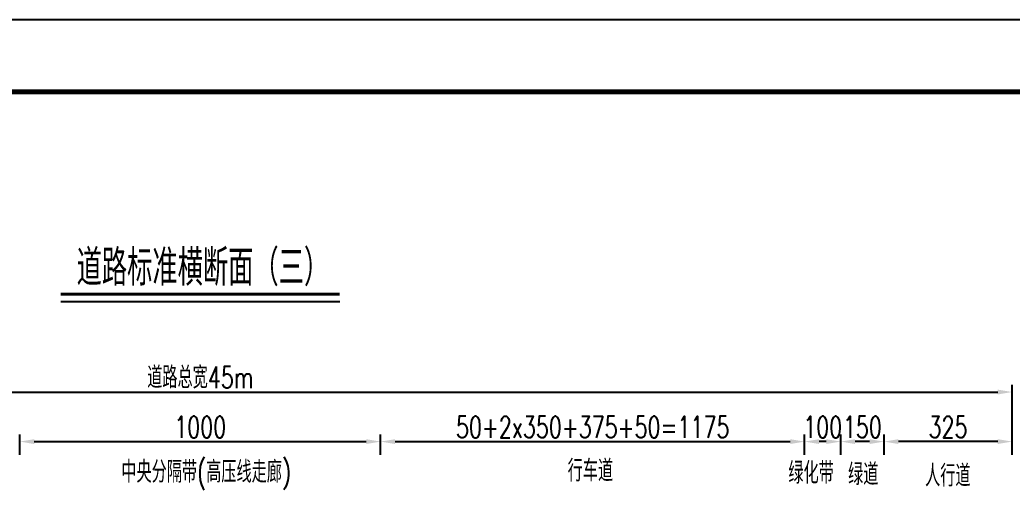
# Model space of a CAD drawing. Header units: millimetres. Extents: x 2 to 5882, y 1831 to 3462.
# Drawn here: x 1032 to 1169.5, y 2738.4 to 2804.7 of the extents above; entities that cross this region are included whole.
import ezdxf

# ---------------------------------------------------------------- set-up
doc = ezdxf.new("R2010")
doc.units = ezdxf.units.MM
doc.layers.add('文字', color=7, linetype='Continuous')
doc.layers.add('标注', color=4, linetype='Continuous')
doc.styles.get("Standard").update_dxf_attribs({"font": 'simplex1.shx', "width": 0.7, "bigfont": 'hztxt.shx'})
doc.dimstyles.new('比例1：200', dxfattribs={"dimtxt": 3, "dimasz": 2, "dimexe": 1, "dimexo": 1, "dimgap": 0.5, "dimtad": 1, "dimlfac": 20, "dimzin": 13, "dimdsep": 46, "dimtxsty": 'Standard', "dimcen": -0.09, "dimclrd": 256, "dimclre": 256, "dimclrt": 7, "dimaunit": 1, "dimadec": 0, "dimazin": 0, "dimtfac": 0.0005, "dimtix": 1, "dimtmove": 2, "dimatfit": 3, "dimfxl": 0, "dimtolj": 1, "dimtzin": 13, "dimarcsym": 0})

# ---------------------------------------------------------------- blocks, each defined once
blk = doc.blocks.new('*D60')
at = {"layer": 'DEFPOINTS', "color": 0}
for p in [(1169.49, 2753.11), (944.49, 2746.24), (1169.49, 2746)]:
    blk.add_point(p, dxfattribs=at)
at = {"layer": '标注', "lineweight": -2}
for p, q in [((944.49, 2747.24), (944.49, 2754.11)), ((946.49, 2753.11), (1167.49, 2753.11)), ((1169.49, 2747.11), (1169.49, 2754.11))]:
    blk.add_line(p, q, dxfattribs=at)
at = {"layer": '标注'}
for points in [[(946.49, 2753.44), (946.49, 2752.77), (944.49, 2753.11)], [(1167.49, 2753.44), (1167.49, 2752.77), (1169.49, 2753.11)]]:
    blk.add_solid(points, dxfattribs=at)
at = {"layer": '标注', "color": 7, "insert": (1056.99, 2755.11), "char_height": 3, "attachment_point": 5}
blk.add_mtext('\\A1;道路总宽45m', dxfattribs=at)
blk = doc.blocks.new('*D61')
at = {"layer": 'DEFPOINTS', "color": 0}
for p in [(1140.74, 2746.24), (1081.99, 2743.42), (1140.74, 2743.42)]:
    blk.add_point(p, dxfattribs=at)
at = {"layer": '标注', "lineweight": -2}
for p, q in [((1081.99, 2744.42), (1081.99, 2747.24)), ((1083.99, 2746.24), (1138.74, 2746.24)), ((1140.74, 2744.42), (1140.74, 2747.24))]:
    blk.add_line(p, q, dxfattribs=at)
at = {"layer": '标注'}
for points in [[(1083.99, 2746.57), (1083.99, 2745.9), (1081.99, 2746.24)], [(1138.74, 2746.57), (1138.74, 2745.9), (1140.74, 2746.24)]]:
    blk.add_solid(points, dxfattribs=at)
at = {"layer": '标注', "color": 7, "insert": (1111.37, 2748.24), "char_height": 3, "attachment_point": 5}
blk.add_mtext('\\A1;50+2x350+375+50=1175', dxfattribs=at)
blk = doc.blocks.new('*D62')
at = {"layer": 'DEFPOINTS', "color": 0}
for p in [(1081.99, 2746.24), (1031.99, 2743.42), (1081.99, 2743.42)]:
    blk.add_point(p, dxfattribs=at)
at = {"layer": '标注', "lineweight": -2}
for p, q in [((1031.99, 2744.42), (1031.99, 2747.24)), ((1033.99, 2746.24), (1079.99, 2746.24)), ((1081.99, 2744.42), (1081.99, 2747.24))]:
    blk.add_line(p, q, dxfattribs=at)
at = {"layer": '标注'}
for points in [[(1033.99, 2746.57), (1033.99, 2745.9), (1031.99, 2746.24)], [(1079.99, 2746.57), (1079.99, 2745.9), (1081.99, 2746.24)]]:
    blk.add_solid(points, dxfattribs=at)
at = {"layer": '标注', "color": 7, "insert": (1056.99, 2748.24), "char_height": 3, "attachment_point": 5}
blk.add_mtext('\\A1;1000', dxfattribs=at)
blk = doc.blocks.new('*D64')
at = {"layer": 'DEFPOINTS', "color": 0}
for p in [(1140.74, 2746.24), (1140.74, 2743.42), (1145.74, 2743.42)]:
    blk.add_point(p, dxfattribs=at)
at = {"layer": '标注', "lineweight": -2}
for p, q in [((1140.74, 2744.42), (1140.74, 2747.24)), ((1143.74, 2746.24), (1142.74, 2746.24)), ((1145.74, 2744.42), (1145.74, 2747.24))]:
    blk.add_line(p, q, dxfattribs=at)
at = {"layer": '标注'}
for points in [[(1142.74, 2746.57), (1142.74, 2745.9), (1140.74, 2746.24)], [(1143.74, 2746.57), (1143.74, 2745.9), (1145.74, 2746.24)]]:
    blk.add_solid(points, dxfattribs=at)
at = {"layer": '标注', "color": 7, "insert": (1143.24, 2748.24), "char_height": 3, "attachment_point": 5}
blk.add_mtext('\\A1;100', dxfattribs=at)
blk = doc.blocks.new('*D67')
at = {"layer": 'DEFPOINTS', "color": 0}
for p in [(1151.74, 2746.24), (1151.74, 2743.42), (1169.49, 2743.42)]:
    blk.add_point(p, dxfattribs=at)
at = {"layer": '标注', "lineweight": -2}
for p, q in [((1151.74, 2744.42), (1151.74, 2747.24)), ((1167.49, 2746.24), (1153.74, 2746.24)), ((1169.49, 2744.42), (1169.49, 2747.24))]:
    blk.add_line(p, q, dxfattribs=at)
at = {"layer": '标注'}
for points in [[(1153.74, 2746.57), (1153.74, 2745.9), (1151.74, 2746.24)], [(1167.49, 2746.57), (1167.49, 2745.9), (1169.49, 2746.24)]]:
    blk.add_solid(points, dxfattribs=at)
at = {"layer": '标注', "color": 7, "insert": (1160.61, 2748.24), "char_height": 3, "attachment_point": 5}
blk.add_mtext('\\A1;325', dxfattribs=at)
blk = doc.blocks.new('*D68')
at = {"layer": 'DEFPOINTS', "color": 0}
for p in [(1145.74, 2746.24), (1145.74, 2743.42), (1151.74, 2743.42)]:
    blk.add_point(p, dxfattribs=at)
at = {"layer": '标注', "lineweight": -2}
for p, q in [((1145.74, 2744.42), (1145.74, 2747.24)), ((1149.74, 2746.24), (1147.74, 2746.24)), ((1151.74, 2744.42), (1151.74, 2747.24))]:
    blk.add_line(p, q, dxfattribs=at)
at = {"layer": '标注'}
for points in [[(1147.74, 2746.57), (1147.74, 2745.9), (1145.74, 2746.24)], [(1149.74, 2746.57), (1149.74, 2745.9), (1151.74, 2746.24)]]:
    blk.add_solid(points, dxfattribs=at)
at = {"layer": '标注', "color": 7, "insert": (1148.74, 2748.24), "char_height": 3, "attachment_point": 5}
blk.add_mtext('\\A1;150', dxfattribs=at)
blk = doc.blocks.new('123')
blk.add_lwpolyline([(422.36, 2507.71), (422.36, 2804.71), (2.36, 2804.71), (2.36, 2507.71)], close=True)

msp = doc.modelspace()

# ---------------------------------------------------------------- linework, layer by layer
msp.add_line((1037.66972, 2765.67118), (1076.31747, 2765.67118))
for points, const_width in [([(1252.36361, 2794.70635), (872.36361, 2794.70635), (872.36361, 2517.70635), (1252.36361, 2517.70635), (1252.36361, 2794.70635)], 0.7), ([(1037.66798, 2766.67118), (1076.31747, 2766.67118)], 0.4)]:
    msp.add_lwpolyline(points, dxfattribs=dict(const_width=const_width))

# ---------------------------------------------------------------- block references
at = {"layer": '标注'}
msp.add_blockref('123', (840, 0), dxfattribs=at)

# ---------------------------------------------------------------- texts
at = {"layer": '文字', "width": 0.7}
for s, height, p in [('道路标准横断面（三）', 5, (1039.85819, 2767.84624)), ('中央分隔带(高压线走廊)', 3, (1046.05252, 2740.53788)), ('行车道', 3, (1107.90538, 2740.70935)), ('绿化带', 3, (1138.48838, 2740.40293))]:
    msp.add_text(s, height=height, dxfattribs=at).set_placement(p)
for s, p in [('绿道', (1146.76226, 2740.19801)), ('人行道', (1157.43177, 2740.0066))]:
    msp.add_text(s, height=3, rotation=0.0678676, dxfattribs=at).set_placement(p)

# ---------------------------------------------------------------- dimensions: what is measured, and where the dimension line sits
at = {"layer": '标注'}
dim = msp.add_linear_dim(base=(1169.48531, 2753.10823), p1=(944.49359, 2746.23701), p2=(1169.48531, 2746.00347), text='道路总宽45m', dimstyle='比例1：200', dxfattribs=at)
dim.commit()
dim.dimension.update_dxf_attribs({"geometry": '*D60', "text_midpoint": (1056.98945, 2755.10823)})
dim = msp.add_linear_dim(base=(1081.99359, 2746.23701), p1=(1031.99359, 2743.42214), p2=(1081.99359, 2743.42214), dimstyle='比例1：200', override={"dimtxsty": 'Standard'}, dxfattribs=at)
dim.commit()
dim.dimension.update_dxf_attribs({"geometry": '*D62', "text_midpoint": (1056.99359, 2748.23701)})
for base, p1, p2, text, picture, middle in [((1140.74359, 2746.23701), (1081.99359, 2743.42214), (1140.74359, 2743.42214), '50+2x350+375+50=1175', '*D61', (1111.36859, 2748.23701)), ((1145.74359, 2746.23806), (1151.74359, 2743.42214), (1145.74359, 2743.42214), '150', '*D68', (1148.74359, 2748.23806)), ((1151.74359, 2746.23806), (1169.48531, 2743.42214), (1151.74359, 2743.42214), '325', '*D67', (1160.61445, 2748.23806))]:
    dim = msp.add_linear_dim(base=base, p1=p1, p2=p2, angle=180, text=text, dimstyle='比例1：200', dxfattribs=at)
    dim.commit()
    dim.dimension.update_dxf_attribs({"geometry": picture, "text_midpoint": middle})
dim = msp.add_linear_dim(base=(1140.74359, 2746.23701), p1=(1145.74359, 2743.42214), p2=(1140.74359, 2743.42214), angle=180, dimstyle='比例1：200', dxfattribs=at)
dim.commit()
dim.dimension.update_dxf_attribs({"geometry": '*D64', "text_midpoint": (1143.24359, 2748.23701)})

doc.saveas('drawing.dxf')
